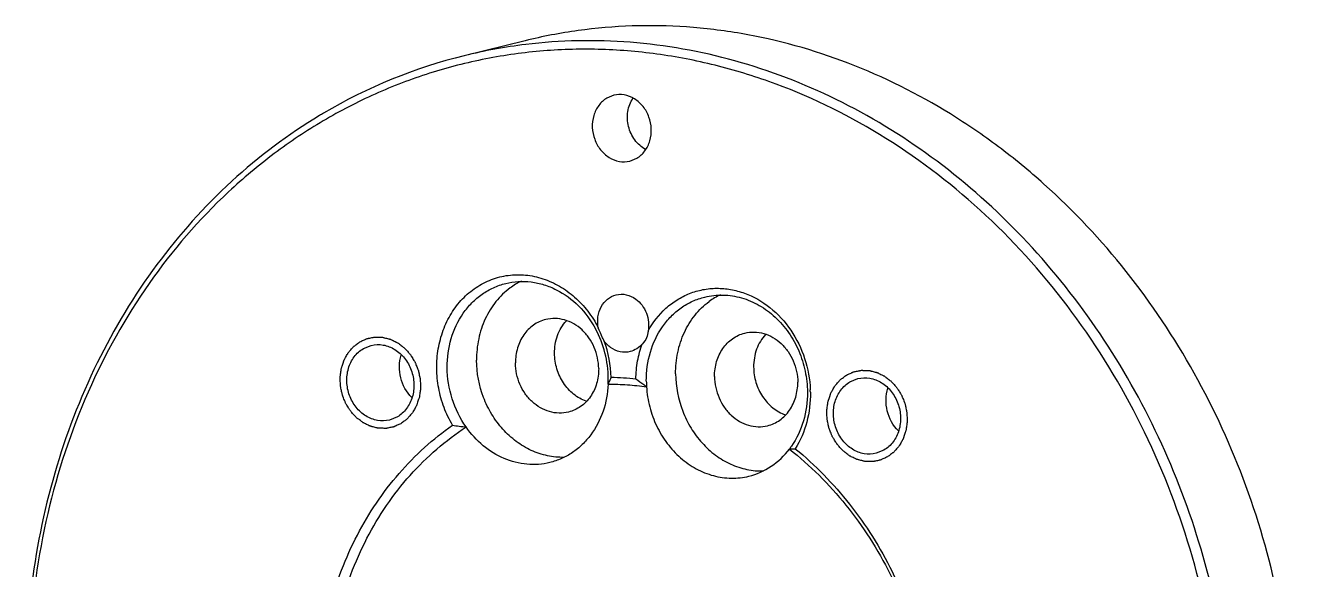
# Model space of a CAD drawing. Header units: millimetres. Extents: x 0 to 420, y 0 to 297.
# Drawn here: x 133.3 to 174.59, y 48.35 to 66.05 of the extents above; entities that cross this region are included whole.
import ezdxf

# ---------------------------------------------------------------- set-up
doc = ezdxf.new("R2010")
doc.units = ezdxf.units.MM
doc.header["$LTSCALE"] = 23.1
doc.layers.get('0').update_dxf_attribs({"linetype": 'CONTINUOUS'})
doc.layers.add('3_ALL_AXES', color=7, linetype='CONTINUOUS')
doc.layers.add('AXIS', color=7, linetype='CONTINUOUS')

msp = doc.modelspace()

# ---------------------------------------------------------------- linework, layer by layer
at = {"color": 7, "linetype": 'CONTINUOUS'}
for centre, radius, start, end in [((151.592, 48.6989), 16.8502, 96.91105, 103.81888), ((151.6314, 48.5895), 16.9657, 103.85986, 120.59712), ((151.7977, 48.2757), 17.3205, 120.54235, 121.04663), ((148.7939, 54.5375), 3.4548, 0.45324, 28.28446), ((148.892, 54.5417), 3.3567, 357.2638, 0.39426), ((149.036, 55.9735), 3.5821, 333.61375, 336.125), ((149.0975, 55.9546), 3.5182, 336.00035, 337.30819), ((152.1446, 45.7981), 8.8016, 83.47671, 88.70721), ((156.8824, 54.5038), 3.3981, 180.39412, 183.4991), ((150.2184, 75.6662), 22.8251, 262.36998, 263.47678), ((156.0225, 53.8703), 2.6484, 322.85266, 325.23777), ((158.0179, 55.8914), 3.6223, 271.83016, 274.87993)]:
    msp.add_arc(centre, radius, start, end, dxfattribs=at)
for points, knots in [([(162.6588, 23.425), (163.2086, 23.7494), (164.2785, 24.4643), (166.2708, 26.1359), (168.4487, 28.6625), (170.4353, 32.2238), (171.7447, 36.1985), (172.3297, 40.4341), (172.1711, 44.7709), (171.276, 49.0459), (169.6784, 53.0982), (167.4376, 56.7754), (164.6358, 59.9378), (161.3779, 62.4638), (158.3591, 63.9664), (155.8517, 64.7531), (153.9523, 65.1319), (152.0417, 65.2988), (150.1382, 65.2522), (148.2604, 64.9924), (146.4265, 64.5218), (144.6548, 63.8451), (143.5298, 63.2629), (142.9843, 62.941)], [0, 0, 0, 0, 0.0293881, 0.0590883, 0.1195387, 0.1817256, 0.2456546, 0.3110776, 0.3775424, 0.4444612, 0.5111895, 0.5771066, 0.6416953, 0.7046156, 0.7657648, 0.7957595, 0.8253984, 0.854744, 0.8838726, 0.91287, 0.9418265, 0.9708434, 1, 1, 1, 1]), ([(162.8915, 23.2331), (163.8795, 23.8161), (165.7637, 25.197), (168.1694, 27.7921), (170.1123, 30.8496), (171.5348, 34.2749), (172.3969, 37.965), (172.6748, 41.8096), (172.3612, 45.6945), (171.4661, 49.5044), (170.0159, 53.1263), (168.0533, 56.4525), (165.6357, 59.3838), (162.8336, 61.8319), (159.7294, 63.722), (156.4144, 64.9947), (152.9899, 65.6085), (150.6892, 65.563), (149.5645, 65.4266)], [0, 0, 0, 0, 0.0584172, 0.1180656, 0.1792068, 0.2419043, 0.3060407, 0.3713385, 0.4373988, 0.5037458, 0.5698759, 0.6353064, 0.6996249, 0.7625345, 0.8238931, 0.8837407, 0.9423083, 1, 1, 1, 1]), ([(142.8649, 63.115), (141.8468, 62.5022), (139.9107, 61.0467), (137.4643, 58.3098), (135.5216, 55.089), (134.144, 51.4911), (133.5036, 48.2872), (133.3015, 45.6518), (133.3097, 42.9722), (133.7182, 39.621), (134.8233, 35.7264), (136.5097, 32.0702), (138.7239, 28.7699), (140.9668, 26.3885), (142.9519, 24.7652), (145.0193, 23.3593), (147.7771, 21.9858), (150.7135, 21.172), (153.0824, 20.8873), (154.8509, 20.8556), (156.6037, 21.0053), (157.7536, 21.2255), (158.3201, 21.3649)], [0, 0, 0, 0, 0.0586322, 0.1185679, 0.180069, 0.2431776, 0.3077367, 0.3404899, 0.3734716, 0.4398257, 0.5063276, 0.5724383, 0.6376598, 0.7015908, 0.7330157, 0.7640374, 0.8248091, 0.8841084, 0.9133445, 0.9423582, 0.9712188, 1, 1, 1, 1]), ([(142.9843, 62.941), (142.4345, 62.6166), (141.3646, 61.9018), (139.3723, 60.2301), (137.1944, 57.7036), (135.2078, 54.1423), (133.8984, 50.1676), (133.3134, 45.932), (133.4721, 41.5952), (134.3671, 37.3202), (135.9648, 33.2678), (138.2055, 29.5907), (141.0073, 26.4283), (144.2652, 23.9022), (147.284, 22.3996), (149.7914, 21.613), (151.6908, 21.2342), (153.6014, 21.0673), (155.5049, 21.1139), (157.3827, 21.3737), (159.2166, 21.8443), (160.9883, 22.5209), (162.1133, 23.1032), (162.6588, 23.425)], [0, 0, 0, 0, 0.0293881, 0.0590883, 0.1195387, 0.1817256, 0.2456546, 0.3110776, 0.3775424, 0.4444612, 0.5111895, 0.5771066, 0.6416953, 0.7046156, 0.7657648, 0.7957595, 0.8253984, 0.854744, 0.8838726, 0.91287, 0.9418265, 0.9708434, 1, 1, 1, 1]), ([(147.0134, 54.9224), (147.0112, 55.239), (147.0944, 55.8641), (147.4255, 56.5721), (147.8062, 57.033), (148.1377, 57.3153), (148.5092, 57.5295), (148.7776, 57.6231), (148.9141, 57.6567)], [0, 0, 0, 0, 0.2651124, 0.5196159, 0.6428668, 0.7635352, 0.8822802, 1, 1, 1, 1]), ([(148.9141, 57.6567), (149.0483, 57.6897), (149.3247, 57.7311), (149.7457, 57.7161), (150.1635, 57.6248), (150.7067, 57.403), (151.323, 56.9468), (151.6886, 56.4479), (151.8362, 56.1745)], [0, 0, 0, 0, 0.1178655, 0.2367245, 0.3574453, 0.4806744, 0.7350203, 1, 1, 1, 1]), ([(153.4844, 54.4804), (153.4823, 54.7969), (153.5655, 55.422), (153.8965, 56.1301), (154.2772, 56.591), (154.6088, 56.8732), (154.9802, 57.0874), (155.2487, 57.1811), (155.3852, 57.2146)], [0, 0, 0, 0, 0.2651132, 0.519617, 0.6428691, 0.7635373, 0.882281, 1, 1, 1, 1]), ([(155.3852, 57.2146), (155.5783, 57.2621), (155.9825, 57.3058), (156.5906, 57.21), (157.1708, 56.9604), (157.6926, 56.5718), (158.1297, 56.0655), (158.4605, 55.468), (158.6682, 54.8107), (158.7181, 54.3516), (158.7196, 54.1227)], [0, 0, 0, 0, 0.1148476, 0.2316404, 0.3518366, 0.4761093, 0.6042596, 0.7353329, 0.8678194, 1, 1, 1, 1]), ([(147.6253, 52.9888), (147.4301, 53.2681), (147.1249, 53.8931), (147.0157, 54.5795), (147.0134, 54.9224)], [0, 0, 0, 0, 0.4983973, 1, 1, 1, 1]), ([(153.4908, 54.2964), (153.4617, 54.3168), (153.346, 54.3987), (153.2304, 54.4807), (153.1443, 54.5426)], [0, 0, 0, 0, 0.2510294, 1, 1, 1, 1]), ([(152.2448, 54.3815), (152.2305, 54.0819), (152.1227, 53.4949), (151.7837, 52.8373), (151.4103, 52.4108), (151.0897, 52.1495), (150.7338, 51.9506), (150.478, 51.8626), (150.348, 51.8306)], [0, 0, 0, 0, 0.2646624, 0.518734, 0.6419598, 0.7627941, 0.8818653, 1, 1, 1, 1]), ([(152.2448, 54.3815), (152.4525, 54.3823), (152.8693, 54.3694), (153.2839, 54.3254), (153.4907, 54.2964)], [0, 0, 0, 0, 0.4986331, 1, 1, 1, 1]), ([(153.4907, 54.2964), (153.5042, 54.0752), (153.5744, 53.6344), (153.8023, 53.0092), (154.1423, 52.446), (154.5786, 51.9726), (155.0908, 51.6122), (155.6547, 51.3833), (156.2424, 51.2987), (156.6323, 51.3426), (156.8189, 51.3885)], [0, 0, 0, 0, 0.1326864, 0.2652545, 0.3961258, 0.5239694, 0.647988, 0.7680852, 0.8849557, 1, 1, 1, 1]), ([(158.7196, 54.1227), (158.7218, 53.8065), (158.639, 53.1823), (158.3714, 52.6097), (158.1983, 52.3602)], [0, 0, 0, 0, 0.5101521, 1, 1, 1, 1]), ([(142.8034, 44.6049), (142.8466, 45.4601), (143.1024, 47.1441), (143.9965, 49.4928), (145.1405, 51.1974), (146.2537, 52.3342), (146.8685, 52.822), (147.1877, 53.0432)], [0, 0, 0, 0, 0.2613347, 0.5154322, 0.761276, 0.8814752, 1, 1, 1, 1]), ([(143.1329, 44.3424), (143.1589, 45.2242), (143.3944, 46.9635), (144.3005, 49.3874), (145.4876, 51.135), (146.6494, 52.2843), (147.2919, 52.7706), (147.6253, 52.9889)], [0, 0, 0, 0, 0.2618092, 0.5161016, 0.7617244, 0.8817292, 1, 1, 1, 1]), ([(150.348, 51.8306), (150.1066, 51.7712), (149.5936, 51.7334), (148.8376, 51.9299), (148.1522, 52.3561), (147.7835, 52.7626), (147.6253, 52.9889)], [0, 0, 0, 0, 0.2379012, 0.4818973, 0.7357845, 1, 1, 1, 1]), ([(156.8189, 51.3885), (157.0753, 51.4516), (157.5761, 51.6749), (157.9695, 52.0545), (158.1335, 52.271)], [0, 0, 0, 0, 0.4929295, 1, 1, 1, 1]), ([(158.1335, 52.271), (158.4711, 52.0063), (159.1205, 51.4318), (159.9961, 50.4588), (160.7695, 49.3808), (161.6513, 47.8216), (162.4409, 45.6989), (162.7095, 43.9026), (162.7482, 43.0024)], [0, 0, 0, 0, 0.1206858, 0.2433157, 0.3675826, 0.4932027, 0.7464953, 1, 1, 1, 1]), ([(158.326, 52.2822), (158.9762, 51.7479), (159.8705, 50.8262), (160.8547, 49.4308), (161.7085, 47.9122), (162.4863, 45.8532), (162.7739, 44.1116), (162.8296, 43.2368)], [0, 0, 0, 0, 0.2433991, 0.367716, 0.4933029, 0.746465, 1, 1, 1, 1])]:
    msp.add_open_spline(points, degree=3, knots=knots, dxfattribs=at)
at = {"color": 2, "linetype": 'CONTINUOUS'}
for points in [[(145.5036, 53.0949), (145.465, 53.0775), (145.407, 53.0518), (145.3395, 53.0209), (145.3007, 53.0044), (145.2724, 52.9889), (145.2407, 52.9853), (145.1995, 52.9762), (145.1477, 52.9665), (145.0961, 52.9557), (145.0546, 52.9483), (145.0239, 52.9396), (144.9916, 52.9431), (144.9492, 52.9435), (144.896, 52.9455), (144.8428, 52.9465), (144.8003, 52.9486), (144.7685, 52.9469), (144.7363, 52.9577), (144.6935, 52.9677), (144.64, 52.9818), (144.5863, 52.9949), (144.5438, 53.0066), (144.5109, 53.0123), (144.4817, 53.0295), (144.4415, 53.0484), (144.3917, 53.0736), (144.3415, 53.0978), (144.3019, 53.1183), (144.2709, 53.1308), (144.2447, 53.154), (144.208, 53.1812), (144.1627, 53.2166), (144.117, 53.2512), (144.0811, 53.2798), (144.0525, 53.2988), (144.0303, 53.327), (143.9985, 53.3615), (143.9596, 53.4058), (143.9201, 53.4493), (143.8893, 53.485), (143.8642, 53.5095), (143.8466, 53.5426), (143.8205, 53.5837), (143.7889, 53.6361), (143.7565, 53.688), (143.7317, 53.73), (143.7104, 53.7603), (143.6991, 53.7952), (143.6805, 53.8401), (143.6586, 53.8968), (143.6358, 53.9532), (143.6186, 53.9987), (143.6031, 54.0319), (143.5977, 54.0684), (143.5869, 54.1159), (143.5748, 54.1757), (143.5618, 54.2353), (143.5525, 54.2831), (143.5427, 54.3187), (143.5436, 54.3552), (143.541, 54.4036), (143.5392, 54.4642), (143.5365, 54.5247), (143.5354, 54.5731), (143.5318, 54.6095), (143.5391, 54.6455), (143.545, 54.6936), (143.5538, 54.7536), (143.5617, 54.8139), (143.5691, 54.8617), (143.5719, 54.8988), (143.5851, 54.9309), (143.599, 54.9755), (143.6178, 55.0305), (143.6357, 55.0861), (143.6511, 55.1299), (143.66, 55.1644), (143.6787, 55.1928), (143.7002, 55.2327), (143.7283, 55.2819), (143.7556, 55.3317), (143.7783, 55.3707), (143.7931, 55.402), (143.8165, 55.4254), (143.8447, 55.4593), (143.8811, 55.5007), (143.9167, 55.5428), (143.9461, 55.5755), (143.966, 55.6025), (143.9939, 55.6203), (144.0284, 55.6473), (144.0899, 55.6929), (144.1423, 55.7325), (144.1773, 55.7589)], [(144.1773, 55.7589), (144.2159, 55.7762), (144.2739, 55.8019), (144.3414, 55.8328), (144.3803, 55.8493), (144.4085, 55.8648), (144.4403, 55.8684), (144.4814, 55.8775), (144.5332, 55.8872), (144.5849, 55.898), (144.6263, 55.9054), (144.6571, 55.9141), (144.6893, 55.9106), (144.7317, 55.9103), (144.7849, 55.9082), (144.8381, 55.9072), (144.8806, 55.9051), (144.9125, 55.9068), (144.9446, 55.896), (144.9874, 55.886), (145.0409, 55.8719), (145.0946, 55.8588), (145.1371, 55.8472), (145.17, 55.8414), (145.1992, 55.8242), (145.2394, 55.8053), (145.2892, 55.7801), (145.3394, 55.7559), (145.379, 55.7354), (145.41, 55.7229), (145.4363, 55.6997), (145.4729, 55.6725), (145.5182, 55.6371), (145.5639, 55.6026), (145.5998, 55.574), (145.6284, 55.5549), (145.6506, 55.5267), (145.6824, 55.4922), (145.7213, 55.4479), (145.7608, 55.4044), (145.7916, 55.3687), (145.8168, 55.3442), (145.8343, 55.3111), (145.8604, 55.2701), (145.892, 55.2176), (145.9244, 55.1657), (145.9492, 55.1237), (145.9705, 55.0934), (145.9818, 55.0585), (146.0004, 55.0136), (146.0223, 54.9569), (146.0451, 54.9005), (146.0623, 54.855), (146.0779, 54.8218), (146.0833, 54.7853), (146.094, 54.7378), (146.1061, 54.678), (146.1191, 54.6184), (146.1284, 54.5706), (146.1382, 54.535), (146.1373, 54.4985), (146.1399, 54.4501), (146.1417, 54.3896), (146.1444, 54.329), (146.1455, 54.2806), (146.1491, 54.2442), (146.1418, 54.2082), (146.1359, 54.1601), (146.1271, 54.1001), (146.1192, 54.0398), (146.1118, 53.9921), (146.109, 53.9549), (146.0958, 53.9228), (146.0819, 53.8782), (146.0631, 53.8232), (146.0452, 53.7676), (146.0298, 53.7238), (146.0209, 53.6894), (146.0022, 53.661), (145.9808, 53.621), (145.9527, 53.5718), (145.9253, 53.522), (145.9026, 53.483), (145.8878, 53.4517), (145.8644, 53.4283), (145.8362, 53.3944), (145.7998, 53.353), (145.7642, 53.3109), (145.7348, 53.2782), (145.7149, 53.2512), (145.687, 53.2334), (145.6526, 53.2065), (145.591, 53.1608), (145.5386, 53.1212), (145.5036, 53.0949)], [(161.3197, 52.0144), (161.2811, 51.9971), (161.2231, 51.9713), (161.1556, 51.9405), (161.1168, 51.924), (161.0885, 51.9085), (161.0568, 51.9048), (161.0156, 51.8958), (160.9638, 51.886), (160.9122, 51.8752), (160.8707, 51.8679), (160.84, 51.8591), (160.8077, 51.8626), (160.7653, 51.863), (160.7121, 51.8651), (160.6589, 51.866), (160.6164, 51.8681), (160.5846, 51.8664), (160.5524, 51.8772), (160.5096, 51.8872), (160.4561, 51.9013), (160.4024, 51.9144), (160.3599, 51.9261), (160.327, 51.9318), (160.2978, 51.949), (160.2576, 51.968), (160.2078, 51.9931), (160.1576, 52.0173), (160.118, 52.0378), (160.087, 52.0504), (160.0608, 52.0736), (160.0241, 52.1008), (159.9788, 52.1362), (159.9331, 52.1707), (159.8972, 52.1993), (159.8686, 52.2183), (159.8464, 52.2466), (159.8146, 52.281), (159.7757, 52.3253), (159.7362, 52.3688), (159.7054, 52.4045), (159.6803, 52.429), (159.6627, 52.4621), (159.6366, 52.5032), (159.605, 52.5556), (159.5726, 52.6075), (159.5478, 52.6495), (159.5265, 52.6798), (159.5152, 52.7147), (159.4966, 52.7596), (159.4747, 52.8164), (159.4519, 52.8728), (159.4347, 52.9182), (159.4192, 52.9515), (159.4138, 52.9879), (159.403, 53.0355), (159.3909, 53.0953), (159.3779, 53.1549), (159.3686, 53.2027), (159.3588, 53.2383), (159.3597, 53.2748), (159.3571, 53.3231), (159.3553, 53.3837), (159.3526, 53.4442), (159.3515, 53.4926), (159.3479, 53.529), (159.3552, 53.565), (159.3611, 53.6131), (159.3699, 53.6732), (159.3778, 53.7335), (159.3852, 53.7812), (159.388, 53.8183), (159.4012, 53.8504), (159.4151, 53.895), (159.4339, 53.9501), (159.4518, 54.0056), (159.4672, 54.0494), (159.4761, 54.0839), (159.4948, 54.1123), (159.5163, 54.1523), (159.5444, 54.2014), (159.5717, 54.2512), (159.5944, 54.2902), (159.6092, 54.3216), (159.6326, 54.3449), (159.6608, 54.3789), (159.6972, 54.4202), (159.7328, 54.4623), (159.7622, 54.4951), (159.7821, 54.522), (159.81, 54.5399), (159.8445, 54.5668), (159.906, 54.6124), (159.9584, 54.6521), (159.9934, 54.6784)], [(159.9934, 54.6784), (160.032, 54.6957), (160.09, 54.7215), (160.1575, 54.7523), (160.1963, 54.7688), (160.2246, 54.7843), (160.2564, 54.788), (160.2975, 54.797), (160.3493, 54.8068), (160.401, 54.8176), (160.4424, 54.8249), (160.4732, 54.8336), (160.5054, 54.8302), (160.5478, 54.8298), (160.601, 54.8277), (160.6542, 54.8267), (160.6967, 54.8247), (160.7286, 54.8264), (160.7607, 54.8156), (160.8035, 54.8056), (160.857, 54.7915), (160.9107, 54.7784), (160.9532, 54.7667), (160.9861, 54.761), (161.0153, 54.7437), (161.0555, 54.7248), (161.1053, 54.6996), (161.1555, 54.6755), (161.1951, 54.655), (161.2261, 54.6424), (161.2524, 54.6192), (161.289, 54.592), (161.3343, 54.5566), (161.38, 54.5221), (161.4159, 54.4935), (161.4445, 54.4745), (161.4667, 54.4462), (161.4985, 54.4118), (161.5374, 54.3675), (161.5769, 54.324), (161.6077, 54.2883), (161.6328, 54.2637), (161.6504, 54.2307), (161.6765, 54.1896), (161.7081, 54.1371), (161.7405, 54.0853), (161.7653, 54.0432), (161.7866, 54.0129), (161.7979, 53.9781), (161.8165, 53.9331), (161.8384, 53.8764), (161.8612, 53.82), (161.8784, 53.7746), (161.894, 53.7413), (161.8993, 53.7048), (161.9101, 53.6573), (161.9222, 53.5975), (161.9352, 53.5379), (161.9445, 53.4901), (161.9543, 53.4545), (161.9534, 53.418), (161.956, 53.3696), (161.9578, 53.3091), (161.9605, 53.2486), (161.9616, 53.2002), (161.9652, 53.1638), (161.9579, 53.1278), (161.952, 53.0797), (161.9432, 53.0196), (161.9353, 52.9593), (161.9279, 52.9116), (161.9251, 52.8745), (161.9119, 52.8424), (161.898, 52.7978), (161.8792, 52.7427), (161.8613, 52.6872), (161.8459, 52.6433), (161.837, 52.6089), (161.8183, 52.5805), (161.7969, 52.5405), (161.7687, 52.4913), (161.7414, 52.4416), (161.7187, 52.4026), (161.7039, 52.3712), (161.6805, 52.3479), (161.6523, 52.3139), (161.6159, 52.2726), (161.5803, 52.2304), (161.5509, 52.1977), (161.531, 52.1707), (161.5031, 52.1529), (161.4687, 52.126), (161.4071, 52.0803), (161.3547, 52.0407), (161.3197, 52.0144)]]:
    msp.add_open_spline(points, degree=3, knots=[0, 0, 0, 0, 0.03125, 0.046875, 0.0546875, 0.0625, 0.0703125, 0.078125, 0.09375, 0.109375, 0.1171875, 0.125, 0.1328125, 0.140625, 0.15625, 0.171875, 0.1796875, 0.1875, 0.1953125, 0.203125, 0.21875, 0.234375, 0.2421875, 0.25, 0.2578125, 0.265625, 0.28125, 0.296875, 0.3046875, 0.3125, 0.3203125, 0.328125, 0.34375, 0.359375, 0.3671875, 0.375, 0.3828125, 0.390625, 0.40625, 0.421875, 0.4296875, 0.4375, 0.4453125, 0.453125, 0.46875, 0.484375, 0.4921875, 0.5, 0.5078125, 0.515625, 0.53125, 0.546875, 0.5546875, 0.5625, 0.5703125, 0.578125, 0.59375, 0.609375, 0.6171875, 0.625, 0.6328125, 0.640625, 0.65625, 0.671875, 0.6796875, 0.6875, 0.6953125, 0.703125, 0.71875, 0.734375, 0.7421875, 0.75, 0.7578125, 0.765625, 0.78125, 0.796875, 0.8046875, 0.8125, 0.8203125, 0.828125, 0.84375, 0.859375, 0.8671875, 0.875, 0.8828125, 0.890625, 0.90625, 0.921875, 0.9296875, 0.9375, 0.9453125, 0.953125, 0.96875, 1, 1, 1, 1], dxfattribs=at)
at = {"layer": '3_ALL_AXES', "color": 7, "linetype": 'CONTINUOUS'}
for p, q in [((152.4259, 63.7732), (152.202, 63.6818)), ((152.9507, 61.6367), (153.1747, 61.7282))]:
    msp.add_line(p, q, dxfattribs=at)
for centre, radius, start, end in [((150.4329, 55.6477), 2.3151, 115.8621, 126.5135), ((156.9105, 55.1948), 2.3277, 115.8832, 126.48472), ((148.6042, 54.4915), 3.7404, 1.62386, 20.16596), ((155.1498, 54.053), 3.666, 1.00607, 2.20033)]:
    msp.add_arc(centre, radius, start, end, dxfattribs=at)
for points, knots in [([(152.202, 63.6818), (152.1011, 63.6222), (151.9185, 63.4548), (151.7544, 63.1159), (151.7089, 62.7282), (151.7861, 62.339), (151.9761, 61.9949), (152.2578, 61.7378), (152.5986, 61.6025), (152.8397, 61.6094), (152.9507, 61.6367)], [0, 0, 0, 0, 0.1184241, 0.2429601, 0.3732763, 0.5063023, 0.6378275, 0.7642738, 0.8843551, 1, 1, 1, 1]), ([(153.1747, 61.7282), (153.2755, 61.7877), (153.4582, 61.9551), (153.6223, 62.294), (153.6677, 62.6817), (153.5906, 63.0709), (153.4006, 63.4151), (153.1188, 63.6721), (152.778, 63.8074), (152.537, 63.8005), (152.4259, 63.7732)], [0, 0, 0, 0, 0.1184241, 0.2429601, 0.3732763, 0.5063023, 0.6378275, 0.7642738, 0.8843551, 1, 1, 1, 1]), ([(153.4573, 62.0114), (153.3221, 62.0866), (153.0801, 62.3082), (152.8772, 62.754), (152.852, 63.243), (152.9648, 63.551), (153.0501, 63.6799)], [0, 0, 0, 0, 0.2444178, 0.5001198, 0.7557566, 1, 1, 1, 1]), ([(147.1877, 53.0432), (147.0784, 53.2283), (146.8919, 53.6201), (146.718, 54.2464), (146.6543, 54.8915), (146.7034, 55.53), (146.8637, 56.1369), (147.1296, 56.6883), (147.4912, 57.1621), (147.9348, 57.5388), (148.4428, 57.8023), (148.9943, 57.9411), (149.5662, 57.9494), (150.1346, 57.8273), (150.6765, 57.5808), (151.1706, 57.2205), (151.5976, 56.7616), (151.8252, 56.4044), (151.9235, 56.2157)], [0, 0, 0, 0, 0.0664265, 0.1333082, 0.1999644, 0.265762, 0.3301717, 0.3928613, 0.4537533, 0.51306, 0.5712706, 0.6290783, 0.6872544, 0.7464985, 0.807312, 0.8699174, 0.9342583, 1, 1, 1, 1]), ([(149.0554, 57.5083), (148.8843, 57.3819), (148.5698, 57.0761), (148.2225, 56.5072), (148.0093, 55.854), (147.9643, 55.3906), (147.9659, 55.1568)], [0, 0, 0, 0, 0.2379586, 0.4839959, 0.7385, 1, 1, 1, 1]), ([(153.5425, 56.1051), (153.693, 56.3808), (153.9849, 56.7599), (154.4788, 57.1347), (154.8855, 57.3408), (155.3205, 57.4675), (155.7725, 57.5119), (156.2295, 57.4728), (156.8348, 57.3098), (157.5463, 56.9006), (158.2239, 56.1548), (158.6762, 55.2259), (158.7999, 54.5387), (158.8132, 54.1938)], [0, 0, 0, 0, 0.1225935, 0.1822233, 0.2410443, 0.2995005, 0.358093, 0.4173058, 0.4775457, 0.6016859, 0.7314871, 0.8652793, 1, 1, 1, 1]), ([(151.9235, 56.2157), (151.9004, 56.3321), (151.8921, 56.5697), (151.9966, 56.9017), (152.2072, 57.162), (152.4039, 57.2605), (152.5048, 57.2853)], [0, 0, 0, 0, 0.2665869, 0.5233016, 0.7665286, 1, 1, 1, 1]), ([(152.5048, 57.2853), (152.6102, 57.3112), (152.8409, 57.3132), (153.0485, 57.2161), (153.1405, 57.1498)], [0, 0, 0, 0, 0.4889608, 1, 1, 1, 1]), ([(153.1405, 57.1498), (153.2178, 57.0941), (153.3576, 56.955), (153.5005, 56.6945), (153.5693, 56.4026), (153.5608, 56.2017), (153.5425, 56.1051)], [0, 0, 0, 0, 0.2432663, 0.4946934, 0.7490077, 1, 1, 1, 1]), ([(154.437, 54.7147), (154.4354, 54.9486), (154.4803, 55.412), (154.6936, 56.0651), (155.0409, 56.6341), (155.3553, 56.9398), (155.5265, 57.0663)], [0, 0, 0, 0, 0.2615, 0.516004, 0.7620414, 1, 1, 1, 1]), ([(150.2134, 56.4831), (150.0723, 56.4484), (149.7967, 56.3215), (149.4756, 55.9905), (149.2732, 55.5571), (149.23, 55.234), (149.2311, 55.0704)], [0, 0, 0, 0, 0.2358997, 0.4793553, 0.7343257, 1, 1, 1, 1]), ([(151.936, 54.8856), (151.9344, 55.1212), (151.8591, 55.4785), (151.6312, 55.8891), (151.4054, 56.1509), (151.1359, 56.3516), (150.8361, 56.4806), (150.522, 56.5301), (150.3131, 56.5076), (150.2134, 56.4831)], [0, 0, 0, 0, 0.2637399, 0.3949499, 0.5232697, 0.6477058, 0.7680621, 0.8850055, 1, 1, 1, 1]), ([(150.5012, 55.3829), (150.4999, 55.5782), (150.5613, 55.9629), (150.7602, 56.301), (150.8858, 56.4374)], [0, 0, 0, 0, 0.512973, 1, 1, 1, 1]), ([(152.1154, 55.781), (152.098, 55.8143), (152.0276, 55.9563), (151.9657, 56.1025), (151.9235, 56.2157)], [0, 0, 0, 0, 0.2372008, 1, 1, 1, 1]), ([(152.3227, 55.5758), (152.3033, 55.5899), (152.2265, 55.65), (152.1593, 55.7221), (152.1154, 55.781)], [0, 0, 0, 0, 0.2462619, 1, 1, 1, 1]), ([(153.5425, 56.1051), (153.5406, 56.0315), (153.5042, 55.8783), (153.4118, 55.7524), (153.3564, 55.6962)], [0, 0, 0, 0, 0.4825128, 1, 1, 1, 1]), ([(155.7022, 54.6283), (155.7011, 54.7919), (155.7442, 55.115), (155.9466, 55.5484), (156.2678, 55.8795), (156.5434, 56.0064), (156.6845, 56.041)], [0, 0, 0, 0, 0.2656743, 0.5206447, 0.7641003, 1, 1, 1, 1]), ([(156.6845, 56.041), (156.7842, 56.0656), (156.9931, 56.0881), (157.3072, 56.0386), (157.607, 55.9096), (157.8765, 55.7088), (158.1023, 55.447), (158.3301, 55.0364), (158.4054, 54.6791), (158.407, 54.4435)], [0, 0, 0, 0, 0.1149945, 0.2319379, 0.3522942, 0.4767303, 0.6050501, 0.7362601, 1, 1, 1, 1]), ([(157.3569, 55.9954), (157.2313, 55.859), (157.0324, 55.5209), (156.971, 55.1361), (156.9723, 54.9408)], [0, 0, 0, 0, 0.487027, 1, 1, 1, 1]), ([(151.5323, 53.824), (151.3847, 53.8763), (151.1003, 54.0396), (150.7696, 54.4105), (150.5545, 54.8725), (150.5024, 55.2129), (150.5012, 55.3829)], [0, 0, 0, 0, 0.237479, 0.4861261, 0.7423874, 1, 1, 1, 1]), ([(152.9588, 55.4404), (152.8533, 55.4144), (152.6225, 55.4124), (152.4148, 55.5095), (152.3227, 55.5758)], [0, 0, 0, 0, 0.4889531, 1, 1, 1, 1]), ([(153.3564, 55.6962), (153.3052, 55.6336), (153.1849, 55.5241), (153.0353, 55.4592), (152.9588, 55.4404)], [0, 0, 0, 0, 0.5063702, 1, 1, 1, 1]), ([(153.1445, 54.5428), (153.1474, 54.7409), (153.1848, 55.1335), (153.2887, 55.5142), (153.3564, 55.6962)], [0, 0, 0, 0, 0.5050996, 1, 1, 1, 1]), ([(150.8112, 52.0003), (150.6307, 51.9964), (150.2634, 52.0321), (149.733, 52.211), (149.2399, 52.5069), (148.8048, 52.9064), (148.4453, 53.3928), (148.0864, 54.1274), (147.9687, 54.7474), (147.9659, 55.1568)], [0, 0, 0, 0, 0.1152376, 0.2332135, 0.354685, 0.4797848, 0.6080585, 0.7385426, 1, 1, 1, 1]), ([(150.9537, 53.4729), (150.854, 53.4483), (150.6451, 53.4258), (150.331, 53.4754), (150.0312, 53.6043), (149.7617, 53.8051), (149.5359, 54.0669), (149.308, 54.4775), (149.2327, 54.8348), (149.2311, 55.0704)], [0, 0, 0, 0, 0.1149945, 0.2319379, 0.3522942, 0.4767303, 0.6050501, 0.7362601, 1, 1, 1, 1]), ([(156.9723, 54.9408), (156.9735, 54.7709), (157.0256, 54.4304), (157.2407, 53.9685), (157.5714, 53.5976), (157.8558, 53.4343), (158.0034, 53.3819)], [0, 0, 0, 0, 0.2576126, 0.5138739, 0.762521, 1, 1, 1, 1]), ([(151.936, 54.8856), (151.9371, 54.722), (151.8939, 54.3989), (151.6915, 53.9655), (151.3704, 53.6344), (151.0948, 53.5076), (150.9537, 53.4729)], [0, 0, 0, 0, 0.2656743, 0.5206447, 0.7641003, 1, 1, 1, 1]), ([(154.437, 54.7147), (154.4398, 54.3041), (154.5582, 53.6822), (154.9192, 52.9459), (155.2807, 52.4589), (155.7181, 52.0594), (156.2135, 51.7645), (156.7461, 51.5874), (157.1146, 51.5536), (157.2954, 51.5586)], [0, 0, 0, 0, 0.2615225, 0.3920299, 0.5203086, 0.6453941, 0.7668366, 0.8847805, 1, 1, 1, 1]), ([(155.7022, 54.6283), (155.7038, 54.3927), (155.7791, 54.0354), (156.007, 53.6248), (156.2327, 53.363), (156.5023, 53.1623), (156.802, 53.0333), (157.1162, 52.9838), (157.325, 53.0063), (157.4248, 53.0308)], [0, 0, 0, 0, 0.2637399, 0.3949499, 0.5232697, 0.6477058, 0.7680621, 0.8850055, 1, 1, 1, 1]), ([(157.4248, 53.0308), (157.5658, 53.0655), (157.8414, 53.1924), (158.1626, 53.5234), (158.365, 53.9568), (158.4082, 54.2799), (158.407, 54.4435)], [0, 0, 0, 0, 0.2358997, 0.4793553, 0.7343257, 1, 1, 1, 1]), ([(158.8153, 54.1174), (158.821, 53.7916), (158.7471, 53.1471), (158.4928, 52.5481), (158.326, 52.2822)], [0, 0, 0, 0, 0.509373, 1, 1, 1, 1])]:
    msp.add_open_spline(points, degree=3, knots=knots, dxfattribs=at)
at = {"layer": 'AXIS', "color": 7, "linetype": 'CONTINUOUS'}
for p, q in [((149.5469, 65.5483), (147.5684, 65.0616)), ((144.2878, 55.5369), (144.5419, 55.6407)), ((160.1039, 54.4564), (160.358, 54.5602)), ((145.3931, 53.3169), (145.139, 53.213)), ((161.2092, 52.2364), (160.9551, 52.1326))]:
    msp.add_line(p, q, dxfattribs=at)
for points, knots in [([(164.8699, 23.7198), (165.8953, 24.3248), (167.8472, 25.7667), (170.3185, 28.4901), (172.2859, 31.7037), (173.6871, 35.3007), (174.4802, 39.1649), (174.6417, 43.1722), (174.1675, 47.1947), (173.0734, 51.1042), (171.394, 54.7761), (169.1827, 58.0925), (166.9391, 60.4869), (164.9518, 62.1195), (162.8812, 63.5339), (160.1179, 64.9164), (157.1742, 65.7368), (154.7991, 66.0247), (153.0258, 66.0579), (151.2681, 65.9086), (150.1151, 65.6881), (149.5471, 65.5484)], [0, 0, 0, 0, 0.0585987, 0.1184934, 0.1799498, 0.2430206, 0.3075542, 0.3732262, 0.439585, 0.5061054, 0.5722449, 0.6375015, 0.7014693, 0.7329122, 0.7639509, 0.8247524, 0.8840753, 0.913321, 0.9423431, 0.9712109, 1, 1, 1, 1]), ([(145.139, 53.213), (145.0128, 53.182), (144.7389, 53.174), (144.3515, 53.3277), (144.0312, 53.6197), (143.8153, 54.0108), (143.7275, 54.4531), (143.7791, 54.8937), (143.9656, 55.2789), (144.1732, 55.4692), (144.2878, 55.5369)], [0, 0, 0, 0, 0.115637, 0.2357151, 0.3621592, 0.4936856, 0.6267148, 0.7570329, 0.8815756, 1, 1, 1, 1]), ([(144.5419, 55.6407), (144.6681, 55.6718), (144.942, 55.6797), (145.3294, 55.526), (145.6497, 55.234), (145.8656, 54.8429), (145.9534, 54.4006), (145.9018, 53.96), (145.7153, 53.5748), (145.5078, 53.3845), (145.3931, 53.3169)], [0, 0, 0, 0, 0.115637, 0.2357151, 0.3621592, 0.4936856, 0.6267148, 0.7570329, 0.8815756, 1, 1, 1, 1]), ([(145.8597, 53.9425), (145.6859, 54.1172), (145.4368, 54.5732), (145.4456, 55.0928), (145.5184, 55.3282)], [0, 0, 0, 0, 0.4999891, 1, 1, 1, 1]), ([(160.358, 54.5602), (160.4842, 54.5913), (160.7581, 54.5992), (161.1455, 54.4456), (161.4658, 54.1536), (161.6817, 53.7624), (161.7695, 53.3201), (161.7179, 52.8795), (161.5314, 52.4943), (161.3238, 52.304), (161.2092, 52.2364)], [0, 0, 0, 0, 0.115637, 0.2357151, 0.3621592, 0.4936856, 0.6267148, 0.7570329, 0.8815756, 1, 1, 1, 1]), ([(160.9551, 52.1326), (160.8289, 52.1015), (160.555, 52.0936), (160.1676, 52.2472), (159.8473, 52.5392), (159.6314, 52.9304), (159.5436, 53.3727), (159.5952, 53.8133), (159.7817, 54.1985), (159.9893, 54.3888), (160.1039, 54.4564)], [0, 0, 0, 0, 0.115637, 0.2357151, 0.3621592, 0.4936856, 0.6267148, 0.7570329, 0.8815756, 1, 1, 1, 1]), ([(161.6757, 52.862), (161.502, 53.0367), (161.2529, 53.4928), (161.2617, 54.0123), (161.3345, 54.2478)], [0, 0, 0, 0, 0.4999891, 1, 1, 1, 1])]:
    msp.add_open_spline(points, degree=3, knots=knots, dxfattribs=at)

doc.saveas('drawing.dxf')
